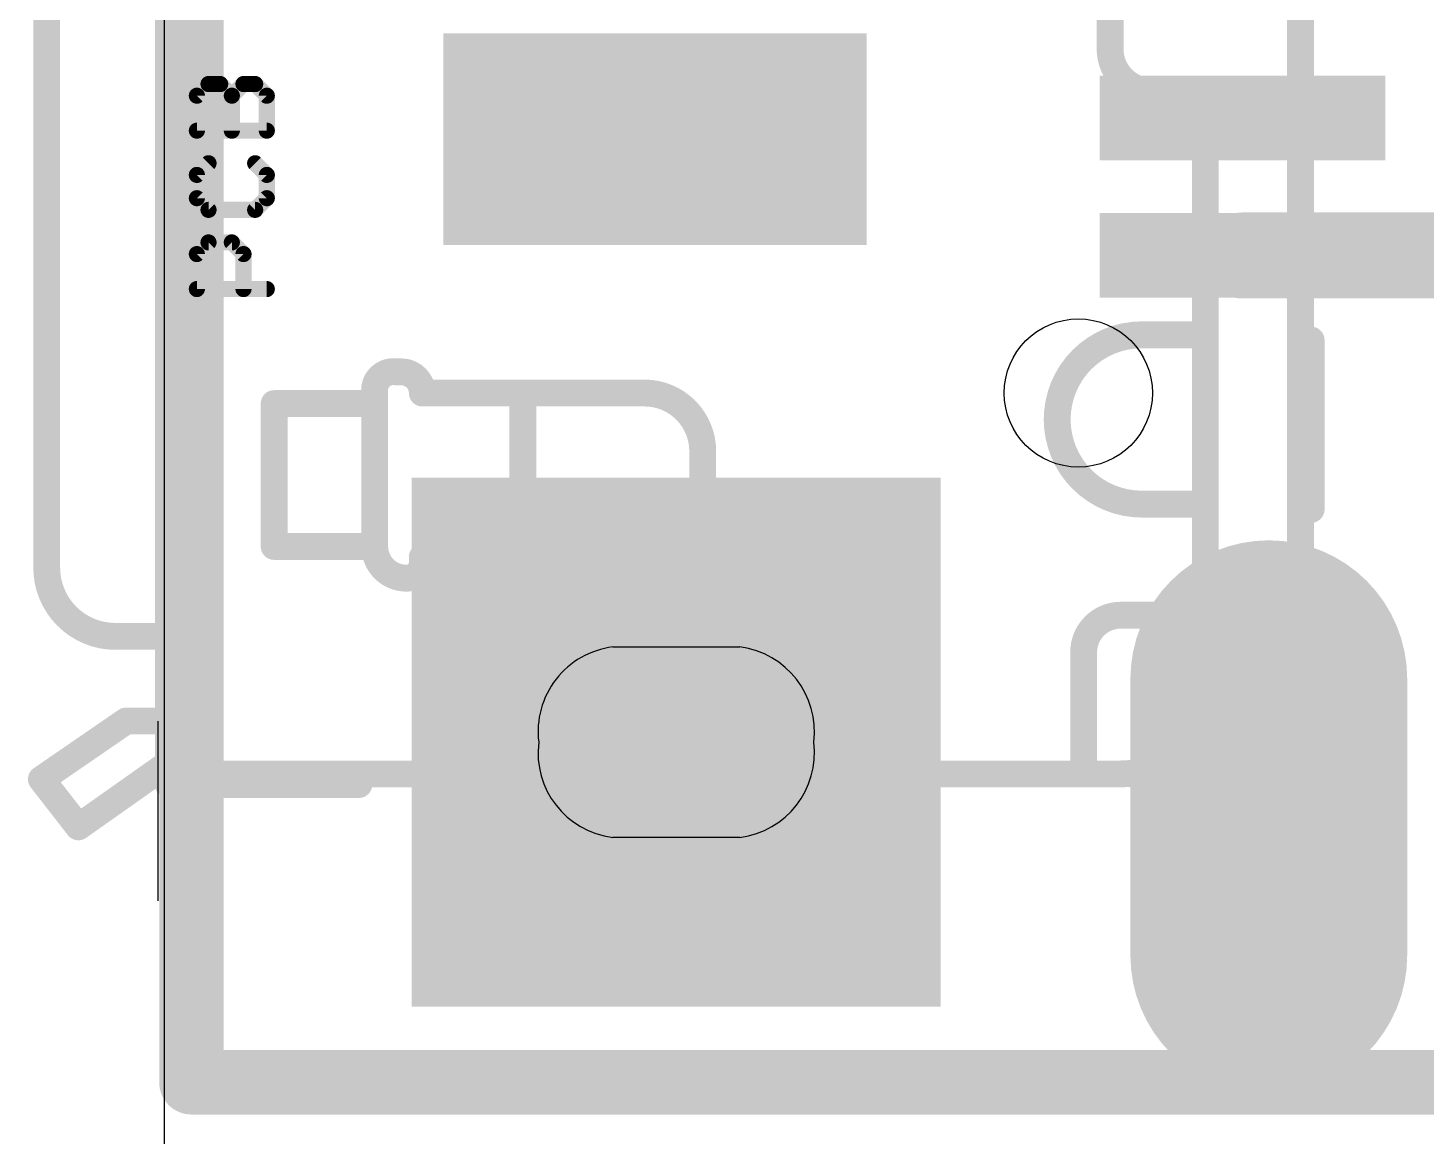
# Model space of a CAD drawing. Extents: x -3.4 to 68.6, y -0.2 to 53.3.
# Drawn here: x -0.65 to 5.96, y 32.64 to 37.88 of the extents above; entities that cross this region are included whole.
import ezdxf

# ---------------------------------------------------------------- set-up
doc = ezdxf.new("R2010")
doc.units = 0
for name, color, linetype in [('1', 12, 'CONTINUOUS'), ('16', 132, 'CONTINUOUS'), ('17', 110, 'CONTINUOUS'), ('20', 53, 'CONTINUOUS'), ('21', 40, 'CONTINUOUS'), ('31', 253, 'CONTINUOUS'), ('51', 253, 'CONTINUOUS')]:
    doc.layers.add(name, color=color, linetype=linetype)

# ---------------------------------------------------------------- blocks, each defined once
blk = doc.blocks.new('RECT')
blk.add_solid([(-0.5, -0.5), (0.5, -0.5), (-0.5, 0.5), (0.5, 0.5)])
blk = doc.blocks.new('OFFSETP100')
at = {"const_width": 1}
blk.add_lwpolyline([(0, 0), (1, 0)], dxfattribs=at)
at = {"const_width": 0.5}
for points in [[(0, 0.25, 1), (0, -0.25)], [(1, -0.25, 1), (1, 0.25)]]:
    blk.add_lwpolyline(points, format="xyb", dxfattribs=at)
blk = doc.blocks.new('SQUAREP')
blk.add_solid([(-0.5, -0.5), (0.5, -0.5), (-0.5, 0.5), (0.5, 0.5)])

msp = doc.modelspace()

# ---------------------------------------------------------------- linework, layer by layer
at = {"layer": '1'}
for points, const_width in [([(0.127, 43.053), (0.127, 32.893)], 0.3048), ([(5.093, 36.8), (7.015, 36.8)], 0.4064), ([(0.127, 32.893), (6.35, 32.893)], 0.3048)]:
    msp.add_lwpolyline(points, dxfattribs=dict(at, const_width=const_width))
for points, const_width in [([(5.093, 36.9016, 1), (5.093, 36.6984)], 0.2032), ([(0.127, 32.9692, 1), (0.127, 32.8168)], 0.1524), ([(0.0508, 32.893, 1), (0.2032, 32.893)], 0.1524)]:
    msp.add_lwpolyline(points, format="xyb", dxfattribs=dict(at, const_width=const_width))
at = {"layer": '16', "const_width": 0.3048}
for points in [[(0.127, 43.053), (0.127, 32.893)], [(0.127, 32.893), (6.35, 32.893)]]:
    msp.add_lwpolyline(points, dxfattribs=at)
at = {"layer": '16', "const_width": 0.1524}
for points in [[(0.127, 32.9692, 1), (0.127, 32.8168)], [(0.0508, 32.893, 1), (0.2032, 32.893)]]:
    msp.add_lwpolyline(points, format="xyb", dxfattribs=at)
at = {"layer": '20'}
for p, q in [((0, 21.209), (0, 52.34)), ((2.118, 34.95), (2.718, 34.95)), ((2.718, 34.05), (2.118, 34.05))]:
    msp.add_line(p, q, dxfattribs=at)
msp.add_circle((4.318, 36.15), 0.35, dxfattribs=at)
for centre, start, end in [((2.168, 34.55), 97.125, 187.125), ((2.668, 34.55), 352.875, 82.875), ((2.168, 34.45), 172.875, 262.875), ((2.668, 34.45), 277.125, 7.125)]:
    msp.add_arc(centre, 0.4031, start, end, dxfattribs=at)
at = {"layer": '21', "const_width": 0.127}
for points in [[(0.018, 41.9), (0.018, 34.3)], [(5.418, 36.4), (5.418, 35.6)], [(0.018, 34.3), (0.918, 34.3)]]:
    msp.add_lwpolyline(points, dxfattribs=at)
at = {"layer": '21', "const_width": 0.0635}
for points in [[(5.4497, 36.4, 1), (5.3863, 36.4)], [(5.3863, 35.6, 1), (5.4497, 35.6)], [(0.018, 34.3318, 1), (0.018, 34.2683)], [(0.918, 34.2683, 1), (0.918, 34.3318)], [(-0.0137, 34.3, 1), (0.0498, 34.3)]]:
    msp.add_lwpolyline(points, format="xyb", dxfattribs=at)
at = {"layer": '31', "const_width": 0.127}
for points in [[(5.218, 35.35), (5.1063, 35.3341)], [(5.3297, 35.3341), (5.218, 35.35)], [(4.9999, 35.2967), (4.9028, 35.2392)], [(5.1063, 35.3341), (4.9999, 35.2967)], [(5.0264, 35.306), (5.4096, 35.306)], [(5.4361, 35.2967), (5.3297, 35.3341)], [(5.5332, 35.2392), (5.4361, 35.2967)], [(4.9028, 35.2392), (4.8187, 35.1639)], [(5.6173, 35.1639), (5.5332, 35.2392)], [(4.8187, 35.1639), (4.751, 35.0737)], [(4.8356, 35.179), (5.6004, 35.179)], [(5.685, 35.0737), (5.6173, 35.1639)], [(4.751, 35.0737), (4.7022, 34.9719)], [(4.7406, 35.052), (5.6954, 35.052)], [(5.7338, 34.9719), (5.685, 35.0737)], [(4.7022, 34.9719), (4.6742, 34.8627)], [(5.7618, 34.8627), (5.7338, 34.9719)], [(4.6902, 34.925), (5.7458, 34.925)], [(4.6742, 34.8627), (4.668, 34.75)], [(5.768, 34.75), (5.7618, 34.8627)], [(4.6706, 34.798), (5.7654, 34.798)], [(4.668, 34.75), (4.668, 33.65)], [(5.768, 33.65), (5.768, 34.75)], [(4.668, 34.671), (5.768, 34.671)], [(4.668, 34.544), (5.768, 34.544)], [(4.668, 34.417), (5.768, 34.417)], [(4.668, 34.29), (5.768, 34.29)], [(4.668, 34.163), (5.768, 34.163)], [(4.668, 34.036), (5.768, 34.036)], [(4.668, 33.909), (5.768, 33.909)], [(4.668, 33.782), (5.768, 33.782)], [(4.668, 33.655), (5.768, 33.655)], [(4.668, 33.65), (4.6742, 33.5373)], [(5.7618, 33.5373), (5.768, 33.65)], [(4.6742, 33.5373), (4.7022, 33.4281)], [(4.6766, 33.528), (5.7594, 33.528)], [(5.7338, 33.4281), (5.7618, 33.5373)], [(4.7022, 33.4281), (4.751, 33.3263)], [(4.7152, 33.401), (5.7208, 33.401)], [(5.685, 33.3263), (5.7338, 33.4281)], [(4.751, 33.3263), (4.8187, 33.2361)], [(5.6173, 33.2361), (5.685, 33.3263)], [(4.7903, 33.274), (5.6457, 33.274)], [(4.8187, 33.2361), (4.9028, 33.1608)], [(5.5332, 33.1608), (5.6173, 33.2361)], [(4.9028, 33.1608), (4.9999, 33.1033)], [(4.9261, 33.147), (5.5099, 33.147)], [(4.9999, 33.1033), (5.1063, 33.0659)], [(5.3297, 33.0659), (5.4361, 33.1033)], [(5.4361, 33.1033), (5.5332, 33.1608)], [(5.1063, 33.0659), (5.218, 33.05)], [(5.218, 33.05), (5.3297, 33.0659)]]:
    msp.add_lwpolyline(points, dxfattribs=at)
at = {"layer": '31', "const_width": 0.0635}
for points in [[(5.2225, 35.3814, 1), (5.2135, 35.3186)], [(5.2225, 35.3186, 1), (5.2135, 35.3814)], [(4.9893, 35.3266, 1), (5.0104, 35.2667)], [(5.016, 35.2693, 1), (4.9837, 35.324)], [(5.0264, 35.3378, 1), (5.0264, 35.2743)], [(5.1018, 35.3655, 1), (5.1108, 35.3026)], [(5.1168, 35.3041, 1), (5.0958, 35.364)], [(5.3402, 35.364, 1), (5.3192, 35.3041)], [(5.3252, 35.3026, 1), (5.3342, 35.3655)], [(5.4523, 35.324, 1), (5.42, 35.2693)], [(5.4096, 35.2743, 1), (5.4096, 35.3378)], [(5.4256, 35.2667, 1), (5.4467, 35.3266)], [(4.8866, 35.2665, 1), (4.9189, 35.2119)], [(4.9239, 35.2156, 1), (4.8816, 35.2629)], [(5.5544, 35.2629, 1), (5.5121, 35.2156)], [(5.5171, 35.2119, 1), (5.5494, 35.2665)], [(4.7975, 35.1876, 1), (4.8399, 35.1403)], [(4.8441, 35.1449, 1), (4.7933, 35.183)], [(4.8356, 35.2108, 1), (4.8356, 35.1472)], [(5.6427, 35.183, 1), (5.5919, 35.1449)], [(5.5961, 35.1403, 1), (5.6385, 35.1876)], [(5.6004, 35.1472, 1), (5.6004, 35.2108)], [(4.7406, 35.0838, 1), (4.7406, 35.0202)], [(4.7256, 35.0927, 1), (4.7764, 35.0546)], [(4.7796, 35.0599, 1), (4.7224, 35.0874)], [(5.7136, 35.0874, 1), (5.6564, 35.0599)], [(5.6596, 35.0546, 1), (5.7104, 35.0927)], [(5.6954, 35.0202, 1), (5.6954, 35.0838)], [(4.6736, 34.9857, 1), (4.7308, 34.9582)], [(4.733, 34.9641, 1), (4.6714, 34.9798)], [(5.7646, 34.9798, 1), (5.703, 34.9641)], [(5.7052, 34.9582, 1), (5.7624, 34.9857)], [(4.6902, 34.9568, 1), (4.6902, 34.8933)], [(5.7458, 34.8933, 1), (5.7458, 34.9568)], [(4.6434, 34.8705, 1), (4.7049, 34.8548)], [(4.7059, 34.8609, 1), (4.6425, 34.8644)], [(5.7935, 34.8644, 1), (5.7301, 34.8609)], [(5.7311, 34.8548, 1), (5.7926, 34.8705)], [(4.6706, 34.8298, 1), (4.6706, 34.7662)], [(5.7654, 34.7662, 1), (5.7654, 34.8298)], [(4.6363, 34.7517, 1), (4.6997, 34.7483)], [(4.6997, 34.75, 1), (4.6363, 34.75)], [(5.7998, 34.75, 1), (5.7363, 34.75)], [(5.7363, 34.7483, 1), (5.7997, 34.7517)], [(4.668, 34.7028, 1), (4.668, 34.6392)], [(5.768, 34.6392, 1), (5.768, 34.7028)], [(4.668, 34.5758, 1), (4.668, 34.5123)], [(5.768, 34.5123, 1), (5.768, 34.5758)], [(4.668, 34.4488, 1), (4.668, 34.3852)], [(5.768, 34.3852, 1), (5.768, 34.4488)], [(4.668, 34.3218, 1), (4.668, 34.2582)], [(5.768, 34.2582, 1), (5.768, 34.3218)], [(4.668, 34.1948, 1), (4.668, 34.1313)], [(5.768, 34.1313, 1), (5.768, 34.1948)], [(4.668, 34.0678, 1), (4.668, 34.0042)], [(5.768, 34.0042, 1), (5.768, 34.0678)], [(4.668, 33.9408, 1), (4.668, 33.8772)], [(5.768, 33.8772, 1), (5.768, 33.9408)], [(4.668, 33.8138, 1), (4.668, 33.7503)], [(5.768, 33.7503, 1), (5.768, 33.8138)], [(4.668, 33.6868, 1), (4.668, 33.6232)], [(4.6997, 33.6517, 1), (4.6363, 33.6483)], [(5.7997, 33.6483, 1), (5.7363, 33.6517)], [(5.768, 33.6232, 1), (5.768, 33.6868)], [(4.6363, 33.65, 1), (4.6997, 33.65)], [(5.7363, 33.65, 1), (5.7998, 33.65)], [(4.7049, 33.5452, 1), (4.6434, 33.5295)], [(4.6425, 33.5356, 1), (4.7059, 33.5391)], [(4.6766, 33.5598, 1), (4.6766, 33.4962)], [(5.7301, 33.5391, 1), (5.7935, 33.5356)], [(5.7926, 33.5295, 1), (5.7311, 33.5452)], [(5.7594, 33.4962, 1), (5.7594, 33.5598)], [(4.7308, 33.4418, 1), (4.6736, 33.4143)], [(4.6714, 33.4202, 1), (4.733, 33.4359)], [(4.7152, 33.4328, 1), (4.7152, 33.3693)], [(5.703, 33.4359, 1), (5.7646, 33.4202)], [(5.7624, 33.4143, 1), (5.7052, 33.4418)], [(5.7208, 33.3693, 1), (5.7208, 33.4328)], [(4.7764, 33.3454, 1), (4.7256, 33.3073)], [(4.7224, 33.3126, 1), (4.7796, 33.3401)], [(5.6564, 33.3401, 1), (5.7136, 33.3126)], [(5.7104, 33.3073, 1), (5.6596, 33.3454)], [(4.7903, 33.3058, 1), (4.7903, 33.2422)], [(4.8399, 33.2597, 1), (4.7975, 33.2124)], [(5.6385, 33.2124, 1), (5.5961, 33.2597)], [(5.6457, 33.2422, 1), (5.6457, 33.3058)], [(4.7933, 33.217, 1), (4.8441, 33.2551)], [(5.5919, 33.2551, 1), (5.6427, 33.217)], [(4.9189, 33.1881, 1), (4.8866, 33.1335)], [(4.8816, 33.1371, 1), (4.9239, 33.1844)], [(4.9261, 33.1788, 1), (4.9261, 33.1152)], [(5.0104, 33.1333, 1), (4.9893, 33.0734)], [(5.4467, 33.0734, 1), (5.4256, 33.1333)], [(5.5121, 33.1844, 1), (5.5544, 33.1371)], [(5.5099, 33.1152, 1), (5.5099, 33.1788)], [(5.5494, 33.1335, 1), (5.5171, 33.1881)], [(4.9837, 33.076, 1), (5.016, 33.1307)], [(5.1108, 33.0974, 1), (5.1018, 33.0345)], [(5.0958, 33.036, 1), (5.1168, 33.0959)], [(5.2135, 33.0814, 1), (5.2225, 33.0186)], [(5.2135, 33.0186, 1), (5.2225, 33.0814)], [(5.3192, 33.0959, 1), (5.3402, 33.036)], [(5.3342, 33.0345, 1), (5.3252, 33.0974)], [(5.42, 33.1307, 1), (5.4523, 33.076)]]:
    msp.add_lwpolyline(points, format="xyb", dxfattribs=at)
at = {"layer": '51'}
msp.add_line((-0.032, 34.6), (-0.032, 33.75), dxfattribs=at)
for points, const_width in [([(0.018, 41.175), (0.018, 35)], 0.127), ([(-0.557, 40.825), (-0.557, 35.325)], 0.127), ([(5.368, 38.575), (5.368, 37.575)], 0.127), ([(4.468, 37.775), (4.468, 38.4)], 0.127), ([(0.1526, 37.5549), (0.2077, 37.61)], 0.0762), ([(0.1526, 37.3897), (0.1526, 37.5549)], 0.0762), ([(0.2077, 37.61), (0.2628, 37.61)], 0.0762), ([(0.2628, 37.61), (0.3179, 37.5549)], 0.0762), ([(0.3179, 37.5549), (0.3729, 37.61)], 0.0762), ([(0.3179, 37.3897), (0.3179, 37.5549)], 0.0762), ([(0.3729, 37.61), (0.428, 37.61)], 0.0762), ([(0.428, 37.61), (0.4831, 37.5549)], 0.0762), ([(0.4831, 37.5549), (0.4831, 37.3897)], 0.0762), ([(4.918, 37.575), (4.668, 37.575)], 0.127), ([(4.918, 36.425), (4.918, 37.575)], 0.127), ([(5.368, 37.575), (4.918, 37.575)], 0.127), ([(5.368, 37.575), (5.368, 34.5)], 0.127), ([(0.4831, 37.3897), (0.1526, 37.3897)], 0.0762), ([(0.2077, 37.2358), (0.1526, 37.1807)], 0.0762), ([(0.4831, 37.1807), (0.428, 37.2358)], 0.0762), ([(0.1526, 37.1807), (0.1526, 37.0706)], 0.0762), ([(0.4831, 37.0706), (0.4831, 37.1807)], 0.0762), ([(0.1526, 37.0706), (0.2077, 37.0155)], 0.0762), ([(0.428, 37.0155), (0.4831, 37.0706)], 0.0762), ([(0.2077, 37.0155), (0.428, 37.0155)], 0.0762), ([(0.1526, 36.8065), (0.2077, 36.8616)], 0.0762), ([(0.2077, 36.8616), (0.3179, 36.8616)], 0.0762), ([(0.3179, 36.8616), (0.3729, 36.8065)], 0.0762), ([(0.1526, 36.6413), (0.1526, 36.8065)], 0.0762), ([(0.3729, 36.8065), (0.3729, 36.6413)], 0.0762), ([(0.4831, 36.6413), (0.1526, 36.6413)], 0.0762), ([(4.918, 36.425), (4.618, 36.425)], 0.127), ([(4.918, 35.625), (4.918, 36.425)], 0.127), ([(1.093, 36.25), (1.118, 36.25)], 0.127), ([(0.993, 36.1), (0.993, 36.175)], 0.127), ([(1.218, 36.15), (1.693, 36.15)], 0.127), ([(1.693, 36.15), (2.268, 36.15)], 0.127), ([(1.693, 36.15), (1.693, 35.4)], 0.127), ([(0.518, 35.425), (0.518, 36.1)], 0.127), ([(0.518, 36.1), (0.993, 36.1)], 0.127), ([(0.993, 36.1), (0.993, 35.4)], 0.127), ([(2.543, 35.875), (2.543, 35.625)], 0.127), ([(4.618, 35.625), (4.918, 35.625)], 0.127), ([(4.918, 35.625), (4.918, 35.175)], 0.127), ([(0.993, 35.425), (0.518, 35.425)], 0.127), ([(2.293, 35.375), (1.218, 35.375)], 0.127), ([(1.218, 35.375), (1.218, 35.35)], 0.127), ([(4.918, 34.75), (4.918, 35.175)], 0.127), ([(4.843, 35.1), (4.518, 35.1)], 0.127), ([(-0.232, 35), (0.018, 35)], 0.127), ([(0.018, 35), (0.018, 34.4)], 0.127), ([(4.343, 34.925), (4.343, 34.375)], 0.127), ([(5.093, 34.75), (4.918, 34.75)], 0.127), ([(5.093, 34.5), (5.093, 34.75)], 0.127), ([(-0.582, 34.325), (-0.182, 34.6)], 0.127), ([(-0.182, 34.6), (-0.032, 34.6)], 0.127), ([(5.368, 34.5), (5.093, 34.5)], 0.127), ([(0.018, 34.4), (-0.407, 34.1)], 0.127), ([(0.018, 34.4), (0.018, 34.35)], 0.127), ([(-0.407, 34.1), (-0.582, 34.325)], 0.127), ([(0.018, 34.35), (4.518, 34.35)], 0.127)]:
    msp.add_lwpolyline(points, dxfattribs=dict(at, const_width=const_width))
for points, const_width in [([(4.468, 37.775, 0.4142), (4.668, 37.575)], 0.127), ([(4.4997, 37.775, 1), (4.4363, 37.775)], 0.0635), ([(4.4363, 37.775, 1), (4.4997, 37.775)], 0.0635), ([(0.1717, 37.5549, 1), (0.1336, 37.5549)], 0.0381), ([(0.2077, 37.629, 1), (0.2077, 37.5909)], 0.0381), ([(0.2212, 37.5965, 1), (0.1942, 37.6235)], 0.0381), ([(0.2763, 37.6235, 1), (0.2493, 37.5965)], 0.0381), ([(0.2628, 37.5909, 1), (0.2628, 37.629)], 0.0381), ([(0.3369, 37.5549, 1), (0.2988, 37.5549)], 0.0381), ([(0.3729, 37.629, 1), (0.3729, 37.5909)], 0.0381), ([(0.3864, 37.5965, 1), (0.3595, 37.6235)], 0.0381), ([(0.4415, 37.6235, 1), (0.4146, 37.5965)], 0.0381), ([(0.428, 37.5909, 1), (0.428, 37.629)], 0.0381), ([(0.5021, 37.5549, 1), (0.4641, 37.5549)], 0.0381), ([(4.668, 37.6068, 1), (4.668, 37.5433)], 0.0635), ([(4.668, 37.5433, 1), (4.668, 37.6068)], 0.0635), ([(4.918, 37.6068, 1), (4.918, 37.5433)], 0.0635), ([(4.9497, 37.575, 1), (4.8863, 37.575)], 0.0635), ([(4.918, 37.5433, 1), (4.918, 37.6068)], 0.0635), ([(5.3998, 37.575, 1), (5.3363, 37.575)], 0.0635), ([(5.3363, 37.575, 1), (5.3998, 37.575)], 0.0635), ([(5.368, 37.5433, 1), (5.368, 37.6068)], 0.0635), ([(0.1391, 37.5684, 1), (0.1661, 37.5415)], 0.0381), ([(0.3044, 37.5684, 1), (0.3313, 37.5415)], 0.0381), ([(0.3044, 37.5415, 1), (0.3313, 37.5684)], 0.0381), ([(0.4696, 37.5415, 1), (0.4966, 37.5684)], 0.0381), ([(0.1526, 37.4087, 1), (0.1526, 37.3706)], 0.0381), ([(0.1336, 37.3897, 1), (0.1717, 37.3897)], 0.0381), ([(0.2988, 37.3897, 1), (0.3369, 37.3897)], 0.0381), ([(0.4641, 37.3897, 1), (0.5021, 37.3897)], 0.0381), ([(0.4831, 37.3706, 1), (0.4831, 37.4087)], 0.0381), ([(0.2212, 37.2223, 1), (0.1942, 37.2493)], 0.0381), ([(0.4415, 37.2493, 1), (0.4146, 37.2223)], 0.0381), ([(0.1717, 37.1807, 1), (0.1336, 37.1807)], 0.0381), ([(0.1391, 37.1942, 1), (0.1661, 37.1672)], 0.0381), ([(0.5021, 37.1807, 1), (0.4641, 37.1807)], 0.0381), ([(0.4696, 37.1672, 1), (0.4966, 37.1942)], 0.0381), ([(0.1661, 37.084, 1), (0.1391, 37.0571)], 0.0381), ([(0.1336, 37.0706, 1), (0.1717, 37.0706)], 0.0381), ([(0.4641, 37.0706, 1), (0.5021, 37.0706)], 0.0381), ([(0.4966, 37.0571, 1), (0.4696, 37.084)], 0.0381), ([(0.2077, 37.0345, 1), (0.2077, 36.9964)], 0.0381), ([(0.1942, 37.002, 1), (0.2212, 37.0289)], 0.0381), ([(0.4146, 37.0289, 1), (0.4415, 37.002)], 0.0381), ([(0.428, 36.9964, 1), (0.428, 37.0345)], 0.0381), ([(0.2077, 36.8806, 1), (0.2077, 36.8425)], 0.0381), ([(0.2212, 36.8481, 1), (0.1942, 36.8751)], 0.0381), ([(0.3313, 36.8751, 1), (0.3044, 36.8481)], 0.0381), ([(0.3179, 36.8425, 1), (0.3179, 36.8806)], 0.0381), ([(0.1717, 36.8065, 1), (0.1336, 36.8065)], 0.0381), ([(0.1391, 36.82, 1), (0.1661, 36.793)], 0.0381), ([(0.392, 36.8065, 1), (0.3539, 36.8065)], 0.0381), ([(0.3595, 36.793, 1), (0.3864, 36.82)], 0.0381), ([(0.1526, 36.6603, 1), (0.1526, 36.6222)], 0.0381), ([(0.4831, 36.6222, 1), (0.4831, 36.6603)], 0.0381), ([(0.1336, 36.6413, 1), (0.1717, 36.6413)], 0.0381), ([(0.3539, 36.6413, 1), (0.392, 36.6413)], 0.0381), ([(4.618, 36.425, 0.4142), (4.218, 36.025)], 0.127), ([(4.618, 36.4568, 1), (4.618, 36.3933)], 0.0635), ([(4.618, 36.3933, 1), (4.618, 36.4568)], 0.0635), ([(4.9497, 36.425, 1), (4.8863, 36.425)], 0.0635), ([(4.918, 36.3933, 1), (4.918, 36.4568)], 0.0635), ([(4.8863, 36.425, 1), (4.9497, 36.425)], 0.0635), ([(1.093, 36.25, 0.4142), (0.993, 36.175)], 0.127), ([(1.093, 36.2818, 1), (1.093, 36.2182)], 0.0635), ([(1.218, 36.15, 0.4142), (1.118, 36.25)], 0.127), ([(1.118, 36.2818, 1), (1.118, 36.2182)], 0.0635), ([(1.0885, 36.2186, 1), (1.0975, 36.2814)], 0.0635), ([(1.118, 36.2182, 1), (1.118, 36.2818)], 0.0635), ([(1.0248, 36.175, 1), (0.9612, 36.175)], 0.0635), ([(0.9616, 36.1795, 1), (1.0244, 36.1705)], 0.0635), ([(1.218, 36.1818, 1), (1.218, 36.1182)], 0.0635), ([(1.693, 36.1818, 1), (1.693, 36.1182)], 0.0635), ([(1.7248, 36.15, 1), (1.6613, 36.15)], 0.0635), ([(1.693, 36.1182, 1), (1.693, 36.1818)], 0.0635), ([(2.268, 36.1818, 1), (2.268, 36.1182)], 0.0635), ([(2.543, 35.875, 0.4142), (2.268, 36.15)], 0.127), ([(2.268, 36.1182, 1), (2.268, 36.1818)], 0.0635), ([(0.518, 36.1318, 1), (0.518, 36.0682)], 0.0635), ([(0.5497, 36.1, 1), (0.4863, 36.1)], 0.0635), ([(1.0248, 36.1, 1), (0.9612, 36.1)], 0.0635), ([(0.993, 36.0682, 1), (0.993, 36.1318)], 0.0635), ([(1.1863, 36.15, 1), (1.2497, 36.15)], 0.0635), ([(0.9612, 36.1, 1), (1.0248, 36.1)], 0.0635), ([(4.218, 36.025, 0.4142), (4.618, 35.625)], 0.127), ([(4.2497, 36.025, 1), (4.1863, 36.025)], 0.0635), ([(4.1863, 36.025, 1), (4.2497, 36.025)], 0.0635), ([(2.5748, 35.875, 1), (2.5112, 35.875)], 0.0635), ([(2.5112, 35.875, 1), (2.5748, 35.875)], 0.0635), ([(2.293, 35.375, 0.4142), (2.543, 35.625)], 0.127), ([(2.5748, 35.625, 1), (2.5112, 35.625)], 0.0635), ([(4.618, 35.6568, 1), (4.618, 35.5932)], 0.0635), ([(4.618, 35.5932, 1), (4.618, 35.6568)], 0.0635), ([(4.9497, 35.625, 1), (4.8863, 35.625)], 0.0635), ([(4.918, 35.5932, 1), (4.918, 35.6568)], 0.0635), ([(2.5112, 35.625, 1), (2.5748, 35.625)], 0.0635), ([(4.8863, 35.625, 1), (4.9497, 35.625)], 0.0635), ([(0.518, 35.4568, 1), (0.518, 35.3933)], 0.0635), ([(0.993, 35.425, 0.4142), (1.143, 35.275)], 0.127), ([(1.0248, 35.425, 1), (0.9612, 35.425)], 0.0635), ([(0.993, 35.3933, 1), (0.993, 35.4568)], 0.0635), ([(0.4863, 35.425, 1), (0.5497, 35.425)], 0.0635), ([(0.9612, 35.4, 1), (1.0248, 35.4)], 0.0635), ([(1.143, 35.275, 0.4142), (1.218, 35.35)], 0.127), ([(1.218, 35.4068, 1), (1.218, 35.3432)], 0.0635), ([(1.2497, 35.375, 1), (1.1863, 35.375)], 0.0635), ([(1.2497, 35.35, 1), (1.1863, 35.35)], 0.0635), ([(1.6613, 35.4, 1), (1.7248, 35.4)], 0.0635), ([(2.293, 35.4068, 1), (2.293, 35.3432)], 0.0635), ([(2.293, 35.3432, 1), (2.293, 35.4068)], 0.0635), ([(-0.5252, 35.325, 1), (-0.5888, 35.325)], 0.0635), ([(-0.557, 35.325, 0.4142), (-0.232, 35)], 0.127), ([(-0.5888, 35.325, 1), (-0.5252, 35.325)], 0.0635), ([(1.1863, 35.35, 1), (1.2497, 35.35)], 0.0635), ([(1.143, 35.3068, 1), (1.143, 35.2432)], 0.0635), ([(1.143, 35.2432, 1), (1.143, 35.3068)], 0.0635), ([(4.843, 35.1, 0.4142), (4.918, 35.175)], 0.127), ([(4.9497, 35.175, 1), (4.8863, 35.175)], 0.0635), ([(4.9497, 35.175, 1), (4.8863, 35.175)], 0.0635), ([(4.518, 35.1, 0.4142), (4.343, 34.925)], 0.127), ([(4.518, 35.1318, 1), (4.518, 35.0682)], 0.0635), ([(4.518, 35.0682, 1), (4.518, 35.1318)], 0.0635), ([(4.843, 35.1318, 1), (4.843, 35.0682)], 0.0635), ([(4.843, 35.0682, 1), (4.843, 35.1318)], 0.0635), ([(4.8863, 35.175, 1), (4.9497, 35.175)], 0.0635), ([(-0.232, 35.0318, 1), (-0.232, 34.9682)], 0.0635), ([(-0.232, 34.9682, 1), (-0.232, 35.0318)], 0.0635), ([(0.0498, 35, 1), (-0.0137, 35)], 0.0635), ([(-0.0137, 35, 1), (0.0498, 35)], 0.0635), ([(0.018, 34.9682, 1), (0.018, 35.0318)], 0.0635), ([(4.3747, 34.925, 1), (4.3113, 34.925)], 0.0635), ([(4.3113, 34.925, 1), (4.3747, 34.925)], 0.0635), ([(4.518, 34.35, 0.4142), (4.918, 34.75)], 0.127), ([(4.918, 34.7818, 1), (4.918, 34.7182)], 0.0635), ([(4.9497, 34.75, 1), (4.8863, 34.75)], 0.0635), ([(4.8863, 34.75, 1), (4.9497, 34.75)], 0.0635), ([(5.1247, 34.75, 1), (5.0613, 34.75)], 0.0635), ([(5.093, 34.7182, 1), (5.093, 34.7818)], 0.0635), ([(-0.182, 34.6318, 1), (-0.182, 34.5682)], 0.0635), ([(-0.164, 34.5738, 1), (-0.2, 34.6262)], 0.0635), ([(-0.032, 34.5682, 1), (-0.032, 34.6318)], 0.0635), ([(5.093, 34.5318, 1), (5.093, 34.4682)], 0.0635), ([(5.368, 34.4682, 1), (5.368, 34.5318)], 0.0635), ([(5.0613, 34.5, 1), (5.1247, 34.5)], 0.0635), ([(5.3363, 34.5, 1), (5.3998, 34.5)], 0.0635), ([(0.0498, 34.4, 1), (-0.0137, 34.4)], 0.0635), ([(-0.0137, 34.4, 1), (0.0498, 34.4)], 0.0635), ([(0.0363, 34.3741, 1), (-0.0003, 34.4259)], 0.0635), ([(-0.5569, 34.3445, 1), (-0.6071, 34.3055)], 0.0635), ([(-0.6, 34.3512, 1), (-0.564, 34.2988)], 0.0635), ([(0.018, 34.3818, 1), (0.018, 34.3182)], 0.0635), ([(-0.0137, 34.35, 1), (0.0498, 34.35)], 0.0635), ([(4.3113, 34.375, 1), (4.3747, 34.375)], 0.0635), ([(4.518, 34.3818, 1), (4.518, 34.3182)], 0.0635), ([(4.518, 34.3182, 1), (4.518, 34.3818)], 0.0635), ([(-0.4253, 34.1259, 1), (-0.3887, 34.0741)], 0.0635), ([(-0.4321, 34.0805, 1), (-0.3819, 34.1195)], 0.0635)]:
    msp.add_lwpolyline(points, format="xyb", dxfattribs=dict(at, const_width=const_width))

# ---------------------------------------------------------------- block references
at = {"layer": '1', "xscale": 2}
msp.add_blockref('RECT', (2.318, 37.35), dxfattribs=at)
at = {"layer": '1', "xscale": 0.4, "yscale": 1.35, "rotation": 270}
for p in [(5.093, 37.45), (5.093, 36.8)]:
    msp.add_blockref('RECT', p, dxfattribs=at)
at = {"layer": '17', "xscale": 2.413, "yscale": 2.413}
msp.add_blockref('SQUAREP', (2.418, 34.5), dxfattribs=at)
msp.add_blockref('SQUAREP', (2.418, 34.5), dxfattribs=at)
at = {"layer": '17', "xscale": 1.308, "yscale": 1.308, "rotation": 270}
msp.add_blockref('OFFSETP100', (5.218, 34.8), dxfattribs=at)
msp.add_blockref('OFFSETP100', (5.218, 34.8), dxfattribs=at)
at = {"layer": '31', "xscale": 2}
msp.add_blockref('RECT', (2.318, 37.35), dxfattribs=at)
at = {"layer": '31', "rotation": 270}
for p, xscale, yscale in [((5.093, 37.45), 0.3, 1.25), ((5.093, 36.8), 0.3, 1.25), ((2.418, 34.5), 2.5, 2.5)]:
    msp.add_blockref('RECT', p, dxfattribs=dict(at, xscale=xscale, yscale=yscale))

doc.saveas('drawing.dxf')
